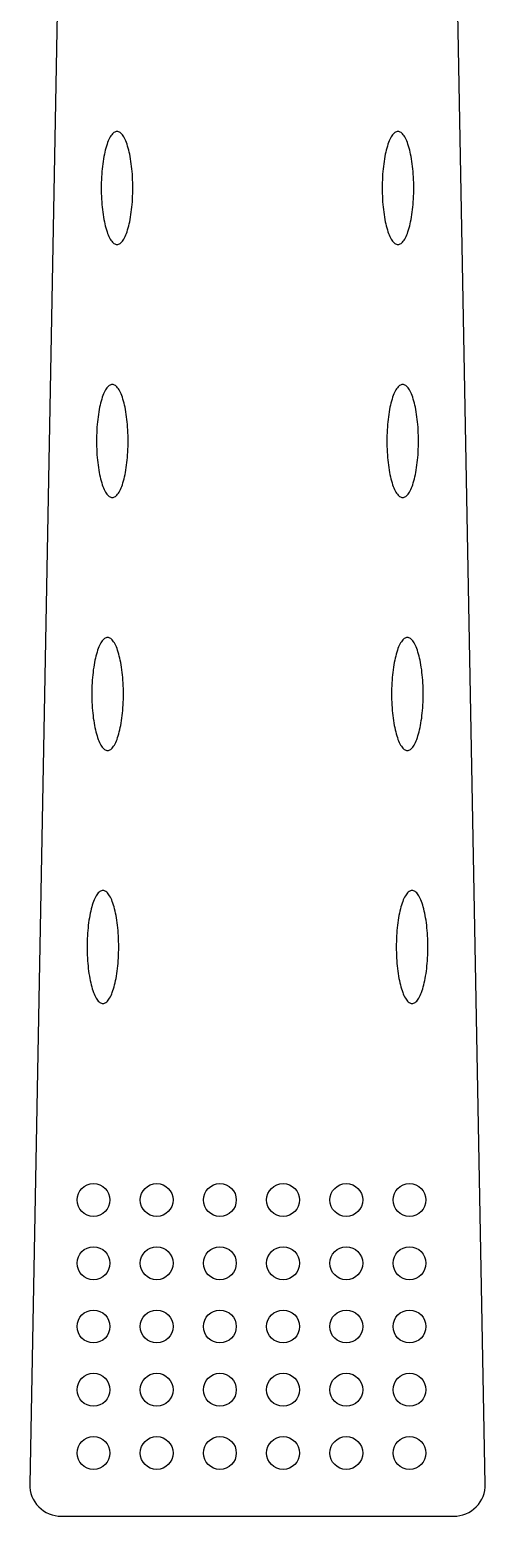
# Model space of a CAD drawing. Extents: x -0.9 to 0.9, y -33.2 to -9.7.
# Drawn here: x -0.9 to 0.9, y -33.21 to -27.33 of the extents above; entities that cross this region are included whole.
import ezdxf

# ---------------------------------------------------------------- set-up
doc = ezdxf.new("R2010")
doc.units = 0
doc.layers.get('0').update_dxf_attribs({"linetype": 'CONTINUOUS'})

msp = doc.modelspace()

# ---------------------------------------------------------------- linework, layer by layer
msp.add_lwpolyline([(0.776111, -33.207971, 0.4196763), (0.90109, -33.080644), (0.47468, -10.176365, 0.98675719), (-0.47468, -10.176365), (-0.90109, -33.080644, 0.4196763), (-0.776111, -33.207971)], format="xyb", close=True)
for points in [[(-0.555687, -28.1819, 0), (-0.55262, -28.1816, 0), (-0.549561, -28.1808, 0), (-0.546516, -28.1795, 0), (-0.543494, -28.1776, 0), (-0.540501, -28.1752, 0), (-0.537544, -28.1723, 0), (-0.534631, -28.1688, 0), (-0.531769, -28.1649, 0), (-0.528965, -28.1604, 0), (-0.526225, -28.1555, 0), (-0.523556, -28.1501, 0), (-0.520964, -28.1442, 0), (-0.518456, -28.1379, 0), (-0.516038, -28.1312, 0), (-0.513715, -28.124, 0), (-0.511493, -28.1165, 0), (-0.509378, -28.1085, 0), (-0.507374, -28.1002, 0), (-0.505487, -28.0916, 0), (-0.50372, -28.0826, 0), (-0.502079, -28.0733, 0), (-0.500567, -28.0638, 0), (-0.499188, -28.054, 0), (-0.497945, -28.044, 0), (-0.496841, -28.0338, 0), (-0.495878, -28.0233, 0), (-0.49506, -28.0128, 0), (-0.494388, -28.0021, 0), (-0.493864, -27.9913, 0), (-0.493488, -27.9804, 0), (-0.493262, -27.9695, 0), (-0.493187, -27.9585, 0), (-0.493262, -27.9475, 0), (-0.493488, -27.9366, 0), (-0.493864, -27.9257, 0), (-0.494388, -27.9149, 0), (-0.49506, -27.9042, 0), (-0.495878, -27.8936, 0), (-0.496841, -27.8832, 0), (-0.497945, -27.873, 0), (-0.499188, -27.863, 0), (-0.500567, -27.8532, 0), (-0.502079, -27.8436, 0), (-0.50372, -27.8344, 0), (-0.505487, -27.8254, 0), (-0.507374, -27.8168, 0), (-0.509378, -27.8085, 0), (-0.511493, -27.8005, 0), (-0.513715, -27.793, 0), (-0.516038, -27.7858, 0), (-0.518456, -27.7791, 0), (-0.520964, -27.7727, 0), (-0.523556, -27.7669, 0), (-0.526225, -27.7615, 0), (-0.528965, -27.7565, 0), (-0.531769, -27.7521, 0), (-0.534631, -27.7482, 0), (-0.537544, -27.7447, 0), (-0.540501, -27.7418, 0), (-0.543494, -27.7394, 0), (-0.546516, -27.7375, 0), (-0.549561, -27.7362, 0), (-0.55262, -27.7354, 0), (-0.555687, -27.7351, 0), (-0.558754, -27.7354, 0), (-0.561813, -27.7362, 0), (-0.564858, -27.7375, 0), (-0.56788, -27.7394, 0), (-0.570873, -27.7418, 0), (-0.57383, -27.7447, 0), (-0.576743, -27.7482, 0), (-0.579605, -27.7521, 0), (-0.582409, -27.7565, 0), (-0.585149, -27.7615, 0), (-0.587819, -27.7669, 0), (-0.59041, -27.7727, 0), (-0.592918, -27.7791, 0), (-0.595337, -27.7858, 0), (-0.59766, -27.793, 0), (-0.599881, -27.8005, 0), (-0.601997, -27.8085, 0), (-0.604, -27.8168, 0), (-0.605888, -27.8254, 0), (-0.607654, -27.8344, 0), (-0.609295, -27.8436, 0), (-0.610807, -27.8532, 0), (-0.612186, -27.863, 0), (-0.61343, -27.873, 0), (-0.614534, -27.8832, 0), (-0.615496, -27.8936, 0), (-0.616314, -27.9042, 0), (-0.616986, -27.9149, 0), (-0.617511, -27.9257, 0), (-0.617886, -27.9366, 0), (-0.618112, -27.9475, 0), (-0.618187, -27.9585, 0), (-0.618112, -27.9695, 0), (-0.617886, -27.9804, 0), (-0.617511, -27.9913, 0), (-0.616986, -28.0021, 0), (-0.616314, -28.0128, 0), (-0.615496, -28.0233, 0), (-0.614534, -28.0338, 0), (-0.61343, -28.044, 0), (-0.612186, -28.054, 0), (-0.610807, -28.0638, 0), (-0.609295, -28.0733, 0), (-0.607654, -28.0826, 0), (-0.605888, -28.0916, 0), (-0.604, -28.1002, 0), (-0.601997, -28.1085, 0), (-0.599881, -28.1165, 0), (-0.59766, -28.124, 0), (-0.595337, -28.1312, 0), (-0.592918, -28.1379, 0), (-0.59041, -28.1442, 0), (-0.587819, -28.1501, 0), (-0.585149, -28.1555, 0), (-0.582409, -28.1604, 0), (-0.579605, -28.1649, 0), (-0.576743, -28.1688, 0), (-0.57383, -28.1723, 0), (-0.570873, -28.1752, 0), (-0.56788, -28.1776, 0), (-0.564858, -28.1795, 0), (-0.561813, -28.1808, 0), (-0.558754, -28.1816, 0), (-0.555687, -28.1819, 0)], [(0.555687, -28.1819, 0), (0.558754, -28.1816, 0), (0.561813, -28.1808, 0), (0.564858, -28.1795, 0), (0.56788, -28.1776, 0), (0.570873, -28.1752, 0), (0.57383, -28.1723, 0), (0.576743, -28.1688, 0), (0.579605, -28.1649, 0), (0.582409, -28.1604, 0), (0.585149, -28.1555, 0), (0.587819, -28.1501, 0), (0.59041, -28.1442, 0), (0.592918, -28.1379, 0), (0.595337, -28.1312, 0), (0.59766, -28.124, 0), (0.599881, -28.1165, 0), (0.601997, -28.1085, 0), (0.604, -28.1002, 0), (0.605888, -28.0916, 0), (0.607654, -28.0826, 0), (0.609295, -28.0733, 0), (0.610807, -28.0638, 0), (0.612186, -28.054, 0), (0.61343, -28.044, 0), (0.614534, -28.0338, 0), (0.615496, -28.0233, 0), (0.616314, -28.0128, 0), (0.616986, -28.0021, 0), (0.617511, -27.9913, 0), (0.617886, -27.9804, 0), (0.618112, -27.9695, 0), (0.618187, -27.9585, 0), (0.618112, -27.9475, 0), (0.617886, -27.9366, 0), (0.617511, -27.9257, 0), (0.616986, -27.9149, 0), (0.616314, -27.9042, 0), (0.615496, -27.8936, 0), (0.614534, -27.8832, 0), (0.61343, -27.873, 0), (0.612186, -27.863, 0), (0.610807, -27.8532, 0), (0.609295, -27.8436, 0), (0.607654, -27.8344, 0), (0.605888, -27.8254, 0), (0.604, -27.8168, 0), (0.601997, -27.8085, 0), (0.599881, -27.8005, 0), (0.59766, -27.793, 0), (0.595337, -27.7858, 0), (0.592918, -27.7791, 0), (0.59041, -27.7727, 0), (0.587819, -27.7669, 0), (0.585149, -27.7615, 0), (0.582409, -27.7565, 0), (0.579605, -27.7521, 0), (0.576743, -27.7482, 0), (0.57383, -27.7447, 0), (0.570873, -27.7418, 0), (0.56788, -27.7394, 0), (0.564858, -27.7375, 0), (0.561813, -27.7362, 0), (0.558754, -27.7354, 0), (0.555687, -27.7351, 0), (0.55262, -27.7354, 0), (0.549561, -27.7362, 0), (0.546516, -27.7375, 0), (0.543494, -27.7394, 0), (0.540501, -27.7418, 0), (0.537544, -27.7447, 0), (0.534631, -27.7482, 0), (0.531769, -27.7521, 0), (0.528965, -27.7565, 0), (0.526225, -27.7615, 0), (0.523556, -27.7669, 0), (0.520964, -27.7727, 0), (0.518456, -27.7791, 0), (0.516038, -27.7858, 0), (0.513715, -27.793, 0), (0.511493, -27.8005, 0), (0.509378, -27.8085, 0), (0.507374, -27.8168, 0), (0.505487, -27.8254, 0), (0.50372, -27.8344, 0), (0.502079, -27.8436, 0), (0.500567, -27.8532, 0), (0.499188, -27.863, 0), (0.497945, -27.873, 0), (0.496841, -27.8832, 0), (0.495878, -27.8936, 0), (0.49506, -27.9042, 0), (0.494388, -27.9149, 0), (0.493864, -27.9257, 0), (0.493488, -27.9366, 0), (0.493262, -27.9475, 0), (0.493187, -27.9585, 0), (0.493262, -27.9695, 0), (0.493488, -27.9804, 0), (0.493864, -27.9913, 0), (0.494388, -28.0021, 0), (0.49506, -28.0128, 0), (0.495878, -28.0233, 0), (0.496841, -28.0338, 0), (0.497945, -28.044, 0), (0.499188, -28.054, 0), (0.500567, -28.0638, 0), (0.502079, -28.0733, 0), (0.50372, -28.0826, 0), (0.505487, -28.0916, 0), (0.507374, -28.1002, 0), (0.509378, -28.1085, 0), (0.511493, -28.1165, 0), (0.513715, -28.124, 0), (0.516038, -28.1312, 0), (0.518456, -28.1379, 0), (0.520964, -28.1442, 0), (0.523556, -28.1501, 0), (0.526225, -28.1555, 0), (0.528965, -28.1604, 0), (0.531769, -28.1649, 0), (0.534631, -28.1688, 0), (0.537544, -28.1723, 0), (0.540501, -28.1752, 0), (0.543494, -28.1776, 0), (0.546516, -28.1795, 0), (0.549561, -28.1808, 0), (0.55262, -28.1816, 0), (0.555687, -28.1819, 0)], [(-0.574301, -29.1817, 0), (-0.571234, -29.1814, 0), (-0.568175, -29.1806, 0), (-0.56513, -29.1793, 0), (-0.562108, -29.1774, 0), (-0.559115, -29.175, 0), (-0.556158, -29.1721, 0), (-0.553245, -29.1687, 0), (-0.550383, -29.1647, 0), (-0.547579, -29.1603, 0), (-0.544839, -29.1553, 0), (-0.542169, -29.1499, 0), (-0.539578, -29.1441, 0), (-0.53707, -29.1378, 0), (-0.534651, -29.131, 0), (-0.532328, -29.1238, 0), (-0.530107, -29.1163, 0), (-0.527991, -29.1083, 0), (-0.525988, -29.1, 0), (-0.5241, -29.0914, 0), (-0.522334, -29.0824, 0), (-0.520693, -29.0732, 0), (-0.519181, -29.0636, 0), (-0.517802, -29.0538, 0), (-0.516558, -29.0438, 0), (-0.515454, -29.0336, 0), (-0.514492, -29.0232, 0), (-0.513674, -29.0126, 0), (-0.513002, -29.0019, 0), (-0.512477, -28.9911, 0), (-0.512102, -28.9802, 0), (-0.511876, -28.9693, 0), (-0.511801, -28.9583, 0), (-0.511876, -28.9474, 0), (-0.512102, -28.9364, 0), (-0.512477, -28.9255, 0), (-0.513002, -28.9147, 0), (-0.513674, -28.904, 0), (-0.514492, -28.8935, 0), (-0.515454, -28.8831, 0), (-0.516558, -28.8728, 0), (-0.517802, -28.8628, 0), (-0.519181, -28.853, 0), (-0.520693, -28.8435, 0), (-0.522334, -28.8342, 0), (-0.5241, -28.8252, 0), (-0.525988, -28.8166, 0), (-0.527991, -28.8083, 0), (-0.530107, -28.8004, 0), (-0.532328, -28.7928, 0), (-0.534651, -28.7856, 0), (-0.53707, -28.7789, 0), (-0.539578, -28.7726, 0), (-0.542169, -28.7667, 0), (-0.544839, -28.7613, 0), (-0.547579, -28.7564, 0), (-0.550383, -28.7519, 0), (-0.553245, -28.748, 0), (-0.556158, -28.7445, 0), (-0.559115, -28.7416, 0), (-0.562108, -28.7392, 0), (-0.56513, -28.7373, 0), (-0.568175, -28.736, 0), (-0.571234, -28.7352, 0), (-0.574301, -28.7349, 0), (-0.577368, -28.7352, 0), (-0.580427, -28.736, 0), (-0.583472, -28.7373, 0), (-0.586494, -28.7392, 0), (-0.589487, -28.7416, 0), (-0.592444, -28.7445, 0), (-0.595357, -28.748, 0), (-0.598219, -28.7519, 0), (-0.601023, -28.7564, 0), (-0.603763, -28.7613, 0), (-0.606432, -28.7667, 0), (-0.609024, -28.7726, 0), (-0.611532, -28.7789, 0), (-0.61395, -28.7856, 0), (-0.616273, -28.7928, 0), (-0.618495, -28.8004, 0), (-0.62061, -28.8083, 0), (-0.622614, -28.8166, 0), (-0.624501, -28.8252, 0), (-0.626268, -28.8342, 0), (-0.627909, -28.8435, 0), (-0.629421, -28.853, 0), (-0.6308, -28.8628, 0), (-0.632043, -28.8728, 0), (-0.633147, -28.8831, 0), (-0.63411, -28.8935, 0), (-0.634928, -28.904, 0), (-0.6356, -28.9147, 0), (-0.636124, -28.9255, 0), (-0.6365, -28.9364, 0), (-0.636726, -28.9474, 0), (-0.636801, -28.9583, 0), (-0.636726, -28.9693, 0), (-0.6365, -28.9802, 0), (-0.636124, -28.9911, 0), (-0.6356, -29.0019, 0), (-0.634928, -29.0126, 0), (-0.63411, -29.0232, 0), (-0.633147, -29.0336, 0), (-0.632043, -29.0438, 0), (-0.6308, -29.0538, 0), (-0.629421, -29.0636, 0), (-0.627909, -29.0732, 0), (-0.626268, -29.0824, 0), (-0.624501, -29.0914, 0), (-0.622614, -29.1, 0), (-0.62061, -29.1083, 0), (-0.618495, -29.1163, 0), (-0.616273, -29.1238, 0), (-0.61395, -29.131, 0), (-0.611532, -29.1378, 0), (-0.609024, -29.1441, 0), (-0.606432, -29.1499, 0), (-0.603763, -29.1553, 0), (-0.601023, -29.1603, 0), (-0.598219, -29.1647, 0), (-0.595357, -29.1687, 0), (-0.592444, -29.1721, 0), (-0.589487, -29.175, 0), (-0.586494, -29.1774, 0), (-0.583472, -29.1793, 0), (-0.580427, -29.1806, 0), (-0.577368, -29.1814, 0), (-0.574301, -29.1817, 0)], [(0.574301, -29.1817, 0), (0.577368, -29.1814, 0), (0.580427, -29.1806, 0), (0.583472, -29.1793, 0), (0.586494, -29.1774, 0), (0.589487, -29.175, 0), (0.592444, -29.1721, 0), (0.595357, -29.1687, 0), (0.598219, -29.1647, 0), (0.601023, -29.1603, 0), (0.603763, -29.1553, 0), (0.606432, -29.1499, 0), (0.609024, -29.1441, 0), (0.611532, -29.1378, 0), (0.61395, -29.131, 0), (0.616273, -29.1238, 0), (0.618495, -29.1163, 0), (0.62061, -29.1083, 0), (0.622614, -29.1, 0), (0.624501, -29.0914, 0), (0.626268, -29.0824, 0), (0.627909, -29.0732, 0), (0.629421, -29.0636, 0), (0.6308, -29.0538, 0), (0.632043, -29.0438, 0), (0.633147, -29.0336, 0), (0.63411, -29.0232, 0), (0.634928, -29.0126, 0), (0.6356, -29.0019, 0), (0.636124, -28.9911, 0), (0.6365, -28.9802, 0), (0.636726, -28.9693, 0), (0.636801, -28.9583, 0), (0.636726, -28.9474, 0), (0.6365, -28.9364, 0), (0.636124, -28.9255, 0), (0.6356, -28.9147, 0), (0.634928, -28.904, 0), (0.63411, -28.8935, 0), (0.633147, -28.8831, 0), (0.632043, -28.8728, 0), (0.6308, -28.8628, 0), (0.629421, -28.853, 0), (0.627909, -28.8435, 0), (0.626268, -28.8342, 0), (0.624501, -28.8252, 0), (0.622614, -28.8166, 0), (0.62061, -28.8083, 0), (0.618495, -28.8004, 0), (0.616273, -28.7928, 0), (0.61395, -28.7856, 0), (0.611532, -28.7789, 0), (0.609024, -28.7726, 0), (0.606432, -28.7667, 0), (0.603763, -28.7613, 0), (0.601023, -28.7564, 0), (0.598219, -28.7519, 0), (0.595357, -28.748, 0), (0.592444, -28.7445, 0), (0.589487, -28.7416, 0), (0.586494, -28.7392, 0), (0.583472, -28.7373, 0), (0.580427, -28.736, 0), (0.577368, -28.7352, 0), (0.574301, -28.7349, 0), (0.571234, -28.7352, 0), (0.568175, -28.736, 0), (0.56513, -28.7373, 0), (0.562108, -28.7392, 0), (0.559115, -28.7416, 0), (0.556158, -28.7445, 0), (0.553245, -28.748, 0), (0.550383, -28.7519, 0), (0.547579, -28.7564, 0), (0.544839, -28.7613, 0), (0.542169, -28.7667, 0), (0.539578, -28.7726, 0), (0.53707, -28.7789, 0), (0.534651, -28.7856, 0), (0.532328, -28.7928, 0), (0.530107, -28.8004, 0), (0.527991, -28.8083, 0), (0.525988, -28.8166, 0), (0.5241, -28.8252, 0), (0.522334, -28.8342, 0), (0.520693, -28.8435, 0), (0.519181, -28.853, 0), (0.517802, -28.8628, 0), (0.516558, -28.8728, 0), (0.515454, -28.8831, 0), (0.514492, -28.8935, 0), (0.513674, -28.904, 0), (0.513002, -28.9147, 0), (0.512477, -28.9255, 0), (0.512102, -28.9364, 0), (0.511876, -28.9474, 0), (0.511801, -28.9583, 0), (0.511876, -28.9693, 0), (0.512102, -28.9802, 0), (0.512477, -28.9911, 0), (0.513002, -29.0019, 0), (0.513674, -29.0126, 0), (0.514492, -29.0232, 0), (0.515454, -29.0336, 0), (0.516558, -29.0438, 0), (0.517802, -29.0538, 0), (0.519181, -29.0636, 0), (0.520693, -29.0732, 0), (0.522334, -29.0824, 0), (0.5241, -29.0914, 0), (0.525988, -29.1, 0), (0.527991, -29.1083, 0), (0.530107, -29.1163, 0), (0.532328, -29.1238, 0), (0.534651, -29.131, 0), (0.53707, -29.1378, 0), (0.539578, -29.1441, 0), (0.542169, -29.1499, 0), (0.544839, -29.1553, 0), (0.547579, -29.1603, 0), (0.550383, -29.1647, 0), (0.553245, -29.1687, 0), (0.556158, -29.1721, 0), (0.559115, -29.175, 0), (0.562108, -29.1774, 0), (0.56513, -29.1793, 0), (0.568175, -29.1806, 0), (0.571234, -29.1814, 0), (0.574301, -29.1817, 0)], [(-0.592915, -30.1815, 0), (-0.589848, -30.1813, 0), (-0.586789, -30.1805, 0), (-0.583744, -30.1791, 0), (-0.580722, -30.1773, 0), (-0.577728, -30.1748, 0), (-0.574772, -30.1719, 0), (-0.571859, -30.1685, 0), (-0.568997, -30.1645, 0), (-0.566192, -30.1601, 0), (-0.563452, -30.1552, 0), (-0.560783, -30.1498, 0), (-0.558192, -30.1439, 0), (-0.555683, -30.1376, 0), (-0.553265, -30.1308, 0), (-0.550942, -30.1237, 0), (-0.548721, -30.1161, 0), (-0.546605, -30.1082, 0), (-0.544602, -30.0999, 0), (-0.542714, -30.0912, 0), (-0.540948, -30.0823, 0), (-0.539307, -30.073, 0), (-0.537795, -30.0635, 0), (-0.536415, -30.0537, 0), (-0.535172, -30.0436, 0), (-0.534068, -30.0334, 0), (-0.533106, -30.023, 0), (-0.532288, -30.0124, 0), (-0.531616, -30.0017, 0), (-0.531091, -29.9909, 0), (-0.530716, -29.98, 0), (-0.53049, -29.9691, 0), (-0.530415, -29.9581, 0), (-0.53049, -29.9472, 0), (-0.530716, -29.9362, 0), (-0.531091, -29.9254, 0), (-0.531616, -29.9146, 0), (-0.532288, -29.9039, 0), (-0.533106, -29.8933, 0), (-0.534068, -29.8829, 0), (-0.535172, -29.8727, 0), (-0.536415, -29.8626, 0), (-0.537795, -29.8528, 0), (-0.539307, -29.8433, 0), (-0.540948, -29.834, 0), (-0.542714, -29.8251, 0), (-0.544602, -29.8164, 0), (-0.546605, -29.8081, 0), (-0.548721, -29.8002, 0), (-0.550942, -29.7926, 0), (-0.553265, -29.7855, 0), (-0.555683, -29.7787, 0), (-0.558192, -29.7724, 0), (-0.560783, -29.7665, 0), (-0.563452, -29.7611, 0), (-0.566192, -29.7562, 0), (-0.568997, -29.7518, 0), (-0.571859, -29.7478, 0), (-0.574772, -29.7444, 0), (-0.577728, -29.7414, 0), (-0.580722, -29.739, 0), (-0.583744, -29.7372, 0), (-0.586789, -29.7358, 0), (-0.589848, -29.735, 0), (-0.592915, -29.7347, 0), (-0.595981, -29.735, 0), (-0.599041, -29.7358, 0), (-0.602085, -29.7372, 0), (-0.605108, -29.739, 0), (-0.608101, -29.7414, 0), (-0.611057, -29.7444, 0), (-0.61397, -29.7478, 0), (-0.616832, -29.7518, 0), (-0.619637, -29.7562, 0), (-0.622377, -29.7611, 0), (-0.625046, -29.7665, 0), (-0.627638, -29.7724, 0), (-0.630146, -29.7787, 0), (-0.632564, -29.7855, 0), (-0.634887, -29.7926, 0), (-0.637109, -29.8002, 0), (-0.639224, -29.8081, 0), (-0.641228, -29.8164, 0), (-0.643115, -29.8251, 0), (-0.644882, -29.834, 0), (-0.646523, -29.8433, 0), (-0.648035, -29.8528, 0), (-0.649414, -29.8626, 0), (-0.650657, -29.8727, 0), (-0.651761, -29.8829, 0), (-0.652723, -29.8933, 0), (-0.653542, -29.9039, 0), (-0.654214, -29.9146, 0), (-0.654738, -29.9254, 0), (-0.655114, -29.9362, 0), (-0.655339, -29.9472, 0), (-0.655415, -29.9581, 0), (-0.655339, -29.9691, 0), (-0.655114, -29.98, 0), (-0.654738, -29.9909, 0), (-0.654214, -30.0017, 0), (-0.653542, -30.0124, 0), (-0.652723, -30.023, 0), (-0.651761, -30.0334, 0), (-0.650657, -30.0436, 0), (-0.649414, -30.0537, 0), (-0.648035, -30.0635, 0), (-0.646523, -30.073, 0), (-0.644882, -30.0823, 0), (-0.643115, -30.0912, 0), (-0.641228, -30.0999, 0), (-0.639224, -30.1082, 0), (-0.637109, -30.1161, 0), (-0.634887, -30.1237, 0), (-0.632564, -30.1308, 0), (-0.630146, -30.1376, 0), (-0.627638, -30.1439, 0), (-0.625046, -30.1498, 0), (-0.622377, -30.1552, 0), (-0.619637, -30.1601, 0), (-0.616832, -30.1645, 0), (-0.61397, -30.1685, 0), (-0.611057, -30.1719, 0), (-0.608101, -30.1748, 0), (-0.605108, -30.1773, 0), (-0.602085, -30.1791, 0), (-0.599041, -30.1805, 0), (-0.595981, -30.1813, 0), (-0.592915, -30.1815, 0)], [(0.592915, -30.1815, 0), (0.595981, -30.1813, 0), (0.599041, -30.1805, 0), (0.602085, -30.1791, 0), (0.605108, -30.1773, 0), (0.608101, -30.1748, 0), (0.611057, -30.1719, 0), (0.61397, -30.1685, 0), (0.616832, -30.1645, 0), (0.619637, -30.1601, 0), (0.622377, -30.1552, 0), (0.625046, -30.1498, 0), (0.627638, -30.1439, 0), (0.630146, -30.1376, 0), (0.632564, -30.1308, 0), (0.634887, -30.1237, 0), (0.637109, -30.1161, 0), (0.639224, -30.1082, 0), (0.641228, -30.0999, 0), (0.643115, -30.0912, 0), (0.644882, -30.0823, 0), (0.646523, -30.073, 0), (0.648035, -30.0635, 0), (0.649414, -30.0537, 0), (0.650657, -30.0436, 0), (0.651761, -30.0334, 0), (0.652723, -30.023, 0), (0.653542, -30.0124, 0), (0.654214, -30.0017, 0), (0.654738, -29.9909, 0), (0.655114, -29.98, 0), (0.655339, -29.9691, 0), (0.655415, -29.9581, 0), (0.655339, -29.9472, 0), (0.655114, -29.9362, 0), (0.654738, -29.9254, 0), (0.654214, -29.9146, 0), (0.653542, -29.9039, 0), (0.652723, -29.8933, 0), (0.651761, -29.8829, 0), (0.650657, -29.8727, 0), (0.649414, -29.8626, 0), (0.648035, -29.8528, 0), (0.646523, -29.8433, 0), (0.644882, -29.834, 0), (0.643115, -29.8251, 0), (0.641228, -29.8164, 0), (0.639224, -29.8081, 0), (0.637109, -29.8002, 0), (0.634887, -29.7926, 0), (0.632564, -29.7855, 0), (0.630146, -29.7787, 0), (0.627638, -29.7724, 0), (0.625046, -29.7665, 0), (0.622377, -29.7611, 0), (0.619637, -29.7562, 0), (0.616832, -29.7518, 0), (0.61397, -29.7478, 0), (0.611057, -29.7444, 0), (0.608101, -29.7414, 0), (0.605108, -29.739, 0), (0.602085, -29.7372, 0), (0.599041, -29.7358, 0), (0.595981, -29.735, 0), (0.592915, -29.7347, 0), (0.589848, -29.735, 0), (0.586789, -29.7358, 0), (0.583744, -29.7372, 0), (0.580722, -29.739, 0), (0.577728, -29.7414, 0), (0.574772, -29.7444, 0), (0.571859, -29.7478, 0), (0.568997, -29.7518, 0), (0.566192, -29.7562, 0), (0.563452, -29.7611, 0), (0.560783, -29.7665, 0), (0.558192, -29.7724, 0), (0.555683, -29.7787, 0), (0.553265, -29.7855, 0), (0.550942, -29.7926, 0), (0.548721, -29.8002, 0), (0.546605, -29.8081, 0), (0.544602, -29.8164, 0), (0.542714, -29.8251, 0), (0.540948, -29.834, 0), (0.539307, -29.8433, 0), (0.537795, -29.8528, 0), (0.536415, -29.8626, 0), (0.535172, -29.8727, 0), (0.534068, -29.8829, 0), (0.533106, -29.8933, 0), (0.532288, -29.9039, 0), (0.531616, -29.9146, 0), (0.531091, -29.9254, 0), (0.530716, -29.9362, 0), (0.53049, -29.9472, 0), (0.530415, -29.9581, 0), (0.53049, -29.9691, 0), (0.530716, -29.98, 0), (0.531091, -29.9909, 0), (0.531616, -30.0017, 0), (0.532288, -30.0124, 0), (0.533106, -30.023, 0), (0.534068, -30.0334, 0), (0.535172, -30.0436, 0), (0.536415, -30.0537, 0), (0.537795, -30.0635, 0), (0.539307, -30.073, 0), (0.540948, -30.0823, 0), (0.542714, -30.0912, 0), (0.544602, -30.0999, 0), (0.546605, -30.1082, 0), (0.548721, -30.1161, 0), (0.550942, -30.1237, 0), (0.553265, -30.1308, 0), (0.555683, -30.1376, 0), (0.558192, -30.1439, 0), (0.560783, -30.1498, 0), (0.563452, -30.1552, 0), (0.566192, -30.1601, 0), (0.568997, -30.1645, 0), (0.571859, -30.1685, 0), (0.574772, -30.1719, 0), (0.577728, -30.1748, 0), (0.580722, -30.1773, 0), (0.583744, -30.1791, 0), (0.586789, -30.1805, 0), (0.589848, -30.1813, 0), (0.592915, -30.1815, 0)], [(-0.611528, -31.1814, 0), (-0.608462, -31.1811, 0), (-0.605402, -31.1803, 0), (-0.602358, -31.179, 0), (-0.599335, -31.1771, 0), (-0.596342, -31.1747, 0), (-0.593386, -31.1718, 0), (-0.590473, -31.1683, 0), (-0.587611, -31.1644, 0), (-0.584806, -31.1599, 0), (-0.582066, -31.155, 0), (-0.579397, -31.1496, 0), (-0.576805, -31.1437, 0), (-0.574297, -31.1374, 0), (-0.571879, -31.1307, 0), (-0.569556, -31.1235, 0), (-0.567334, -31.1159, 0), (-0.565219, -31.108, 0), (-0.563215, -31.0997, 0), (-0.561328, -31.091, 0), (-0.559562, -31.0821, 0), (-0.55792, -31.0728, 0), (-0.556408, -31.0633, 0), (-0.555029, -31.0535, 0), (-0.553786, -31.0435, 0), (-0.552682, -31.0332, 0), (-0.55172, -31.0228, 0), (-0.550902, -31.0123, 0), (-0.550229, -31.0016, 0), (-0.549705, -30.9908, 0), (-0.549329, -30.9799, 0), (-0.549104, -30.9689, 0), (-0.549028, -30.958, 0), (-0.549104, -30.947, 0), (-0.549329, -30.9361, 0), (-0.549705, -30.9252, 0), (-0.550229, -30.9144, 0), (-0.550902, -30.9037, 0), (-0.55172, -30.8931, 0), (-0.552682, -30.8827, 0), (-0.553786, -30.8725, 0), (-0.555029, -30.8625, 0), (-0.556408, -30.8527, 0), (-0.55792, -30.8431, 0), (-0.559562, -30.8339, 0), (-0.561328, -30.8249, 0), (-0.563215, -30.8162, 0), (-0.565219, -30.8079, 0), (-0.567334, -30.8, 0), (-0.569556, -30.7924, 0), (-0.571879, -30.7853, 0), (-0.574297, -30.7785, 0), (-0.576805, -30.7722, 0), (-0.579397, -30.7664, 0), (-0.582066, -30.761, 0), (-0.584806, -30.756, 0), (-0.587611, -30.7516, 0), (-0.590473, -30.7476, 0), (-0.593386, -30.7442, 0), (-0.596342, -30.7413, 0), (-0.599335, -30.7389, 0), (-0.602358, -30.737, 0), (-0.605402, -30.7356, 0), (-0.608462, -30.7348, 0), (-0.611528, -30.7346, 0), (-0.614595, -30.7348, 0), (-0.617655, -30.7356, 0), (-0.620699, -30.737, 0), (-0.623722, -30.7389, 0), (-0.626715, -30.7413, 0), (-0.629671, -30.7442, 0), (-0.632584, -30.7476, 0), (-0.635446, -30.7516, 0), (-0.638251, -30.756, 0), (-0.640991, -30.761, 0), (-0.64366, -30.7664, 0), (-0.646252, -30.7722, 0), (-0.64876, -30.7785, 0), (-0.651178, -30.7853, 0), (-0.653501, -30.7924, 0), (-0.655723, -30.8, 0), (-0.657838, -30.8079, 0), (-0.659842, -30.8162, 0), (-0.661729, -30.8249, 0), (-0.663495, -30.8339, 0), (-0.665137, -30.8431, 0), (-0.666649, -30.8527, 0), (-0.668028, -30.8625, 0), (-0.669271, -30.8725, 0), (-0.670375, -30.8827, 0), (-0.671337, -30.8931, 0), (-0.672155, -30.9037, 0), (-0.672828, -30.9144, 0), (-0.673352, -30.9252, 0), (-0.673728, -30.9361, 0), (-0.673953, -30.947, 0), (-0.674028, -30.958, 0), (-0.673953, -30.9689, 0), (-0.673728, -30.9799, 0), (-0.673352, -30.9908, 0), (-0.672828, -31.0016, 0), (-0.672155, -31.0123, 0), (-0.671337, -31.0228, 0), (-0.670375, -31.0332, 0), (-0.669271, -31.0435, 0), (-0.668028, -31.0535, 0), (-0.666649, -31.0633, 0), (-0.665137, -31.0728, 0), (-0.663495, -31.0821, 0), (-0.661729, -31.091, 0), (-0.659842, -31.0997, 0), (-0.657838, -31.108, 0), (-0.655723, -31.1159, 0), (-0.653501, -31.1235, 0), (-0.651178, -31.1307, 0), (-0.64876, -31.1374, 0), (-0.646252, -31.1437, 0), (-0.64366, -31.1496, 0), (-0.640991, -31.155, 0), (-0.638251, -31.1599, 0), (-0.635446, -31.1644, 0), (-0.632584, -31.1683, 0), (-0.629671, -31.1718, 0), (-0.626715, -31.1747, 0), (-0.623722, -31.1771, 0), (-0.620699, -31.179, 0), (-0.617655, -31.1803, 0), (-0.614595, -31.1811, 0), (-0.611528, -31.1814, 0)], [(0.611528, -31.1814, 0), (0.614595, -31.1811, 0), (0.617655, -31.1803, 0), (0.620699, -31.179, 0), (0.623722, -31.1771, 0), (0.626715, -31.1747, 0), (0.629671, -31.1718, 0), (0.632584, -31.1683, 0), (0.635446, -31.1644, 0), (0.638251, -31.1599, 0), (0.640991, -31.155, 0), (0.64366, -31.1496, 0), (0.646252, -31.1437, 0), (0.64876, -31.1374, 0), (0.651178, -31.1307, 0), (0.653501, -31.1235, 0), (0.655723, -31.1159, 0), (0.657838, -31.108, 0), (0.659842, -31.0997, 0), (0.661729, -31.091, 0), (0.663495, -31.0821, 0), (0.665137, -31.0728, 0), (0.666649, -31.0633, 0), (0.668028, -31.0535, 0), (0.669271, -31.0435, 0), (0.670375, -31.0332, 0), (0.671337, -31.0228, 0), (0.672155, -31.0123, 0), (0.672828, -31.0016, 0), (0.673352, -30.9908, 0), (0.673728, -30.9799, 0), (0.673953, -30.9689, 0), (0.674028, -30.958, 0), (0.673953, -30.947, 0), (0.673728, -30.9361, 0), (0.673352, -30.9252, 0), (0.672828, -30.9144, 0), (0.672155, -30.9037, 0), (0.671337, -30.8931, 0), (0.670375, -30.8827, 0), (0.669271, -30.8725, 0), (0.668028, -30.8625, 0), (0.666649, -30.8527, 0), (0.665137, -30.8431, 0), (0.663495, -30.8339, 0), (0.661729, -30.8249, 0), (0.659842, -30.8162, 0), (0.657838, -30.8079, 0), (0.655723, -30.8, 0), (0.653501, -30.7924, 0), (0.651178, -30.7853, 0), (0.64876, -30.7785, 0), (0.646252, -30.7722, 0), (0.64366, -30.7664, 0), (0.640991, -30.761, 0), (0.638251, -30.756, 0), (0.635446, -30.7516, 0), (0.632584, -30.7476, 0), (0.629671, -30.7442, 0), (0.626715, -30.7413, 0), (0.623722, -30.7389, 0), (0.620699, -30.737, 0), (0.617655, -30.7356, 0), (0.614595, -30.7348, 0), (0.611528, -30.7346, 0), (0.608462, -30.7348, 0), (0.605402, -30.7356, 0), (0.602358, -30.737, 0), (0.599335, -30.7389, 0), (0.596342, -30.7413, 0), (0.593386, -30.7442, 0), (0.590473, -30.7476, 0), (0.587611, -30.7516, 0), (0.584806, -30.756, 0), (0.582066, -30.761, 0), (0.579397, -30.7664, 0), (0.576805, -30.7722, 0), (0.574297, -30.7785, 0), (0.571879, -30.7853, 0), (0.569556, -30.7924, 0), (0.567334, -30.8, 0), (0.565219, -30.8079, 0), (0.563215, -30.8162, 0), (0.561328, -30.8249, 0), (0.559562, -30.8339, 0), (0.55792, -30.8431, 0), (0.556408, -30.8527, 0), (0.555029, -30.8625, 0), (0.553786, -30.8725, 0), (0.552682, -30.8827, 0), (0.55172, -30.8931, 0), (0.550902, -30.9037, 0), (0.550229, -30.9144, 0), (0.549705, -30.9252, 0), (0.549329, -30.9361, 0), (0.549104, -30.947, 0), (0.549028, -30.958, 0), (0.549104, -30.9689, 0), (0.549329, -30.9799, 0), (0.549705, -30.9908, 0), (0.550229, -31.0016, 0), (0.550902, -31.0123, 0), (0.55172, -31.0228, 0), (0.552682, -31.0332, 0), (0.553786, -31.0435, 0), (0.555029, -31.0535, 0), (0.556408, -31.0633, 0), (0.55792, -31.0728, 0), (0.559562, -31.0821, 0), (0.561328, -31.091, 0), (0.563215, -31.0997, 0), (0.565219, -31.108, 0), (0.567334, -31.1159, 0), (0.569556, -31.1235, 0), (0.571879, -31.1307, 0), (0.574297, -31.1374, 0), (0.576805, -31.1437, 0), (0.579397, -31.1496, 0), (0.582066, -31.155, 0), (0.584806, -31.1599, 0), (0.587611, -31.1644, 0), (0.590473, -31.1683, 0), (0.593386, -31.1718, 0), (0.596342, -31.1747, 0), (0.599335, -31.1771, 0), (0.602358, -31.179, 0), (0.605402, -31.1803, 0), (0.608462, -31.1811, 0), (0.611528, -31.1814, 0)]]:
    msp.add_polyline3d(points)
for centre in [(-0.648763, -31.957971), (-0.398763, -31.957971), (-0.148763, -31.957971), (0.101237, -31.957971), (0.351237, -31.957971), (0.601237, -31.957971), (-0.648763, -32.207971), (-0.398763, -32.207971), (-0.148763, -32.207971), (0.101237, -32.207971), (0.351237, -32.207971), (0.601237, -32.207971), (-0.648763, -32.457971), (-0.398763, -32.457971), (-0.148763, -32.457971), (0.101237, -32.457971), (0.351237, -32.457971), (0.601237, -32.457971), (-0.648763, -32.707971), (-0.398763, -32.707971), (-0.148763, -32.707971), (0.101237, -32.707971), (0.351237, -32.707971), (0.601237, -32.707971), (-0.648763, -32.957971), (-0.398763, -32.957971), (-0.148763, -32.957971), (0.101237, -32.957971), (0.351237, -32.957971), (0.601237, -32.957971)]:
    msp.add_circle(centre, 0.065)

doc.saveas('drawing.dxf')
